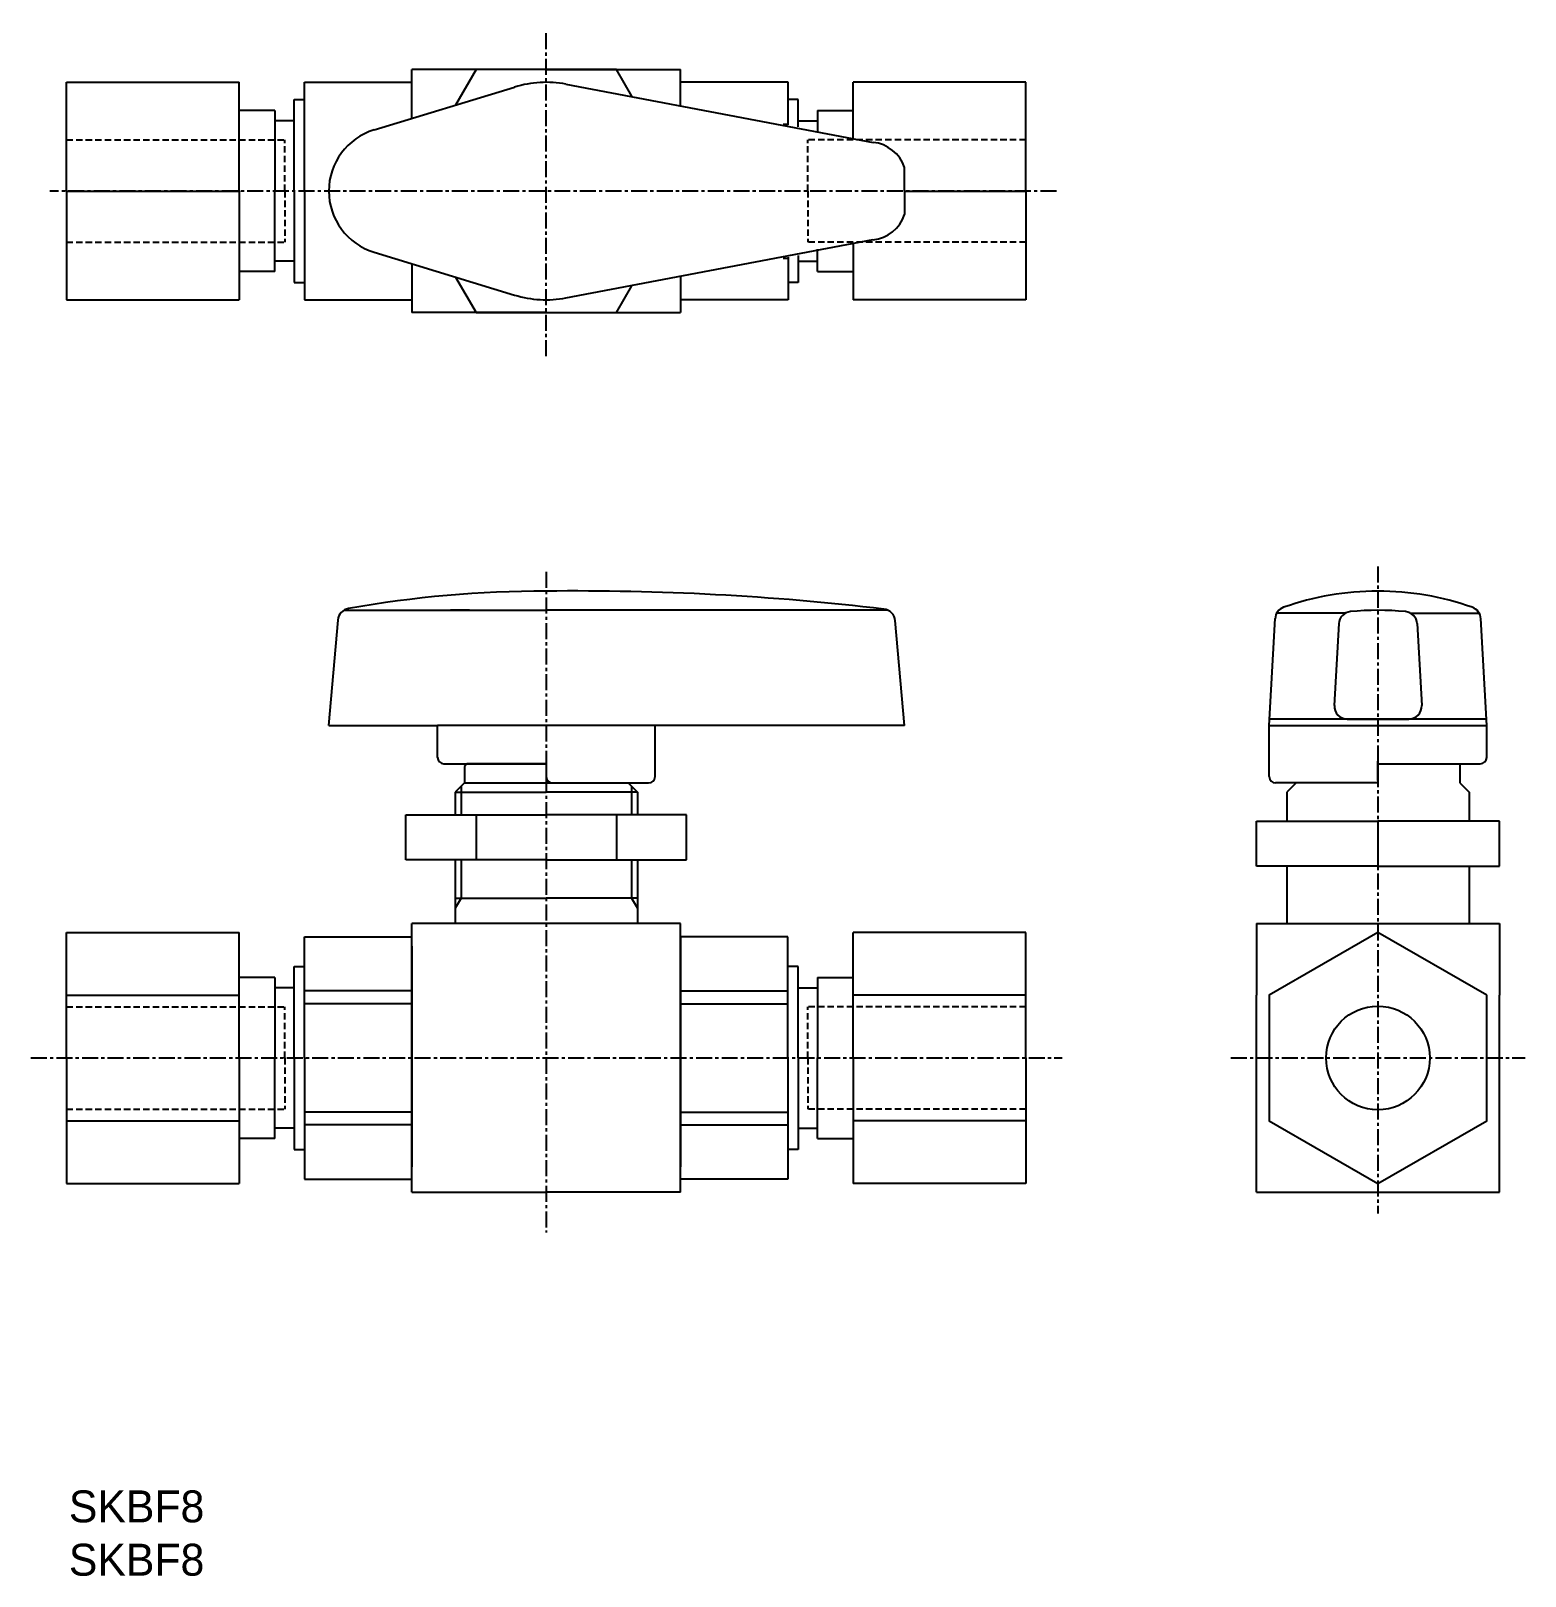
# Model space of a CAD drawing. Extents: x -393 to -276, y 167 to 287.
import ezdxf

# ---------------------------------------------------------------- set-up
doc = ezdxf.new("R2010")
doc.units = 0
doc.linetypes.add('CENTER', pattern=[2, 1.25, -0.25, 0.25, -0.25])
doc.linetypes.add('DASHED', pattern=[0.75, 0.5, -0.25])
doc.layers.get('0').update_dxf_attribs({"linetype": 'CONTINUOUS'})
doc.layers.add('CENTER', color=1, linetype='CENTER')

msp = doc.modelspace()

# ---------------------------------------------------------------- linework, layer by layer
at = {"color": 7, "linetype": 'CONTINUOUS'}
for p, q in [((-352.62, 284.32), (-363.12, 284.32)), ((-363.12, 280.5), (-363.12, 284.32)), ((-358.11, 284.32), (-359.71, 281.54)), ((-347.14, 284.32), (-358.11, 284.32)), ((-352.62, 284.32), (-342.12, 284.32)), ((-345.94, 282.23), (-347.14, 284.32)), ((-342.12, 281.53), (-342.12, 284.32)), ((-390.13, 274.82), (-390.13, 283.32)), ((-390.13, 283.32), (-376.63, 283.32)), ((-376.63, 274.82), (-376.63, 283.32)), ((-371.52, 274.82), (-371.52, 283.32)), ((-371.52, 283.32), (-363.12, 283.32)), ((-366.08, 279.6), (-355.1, 282.95)), ((-351.09, 283.18), (-327.06, 278.62)), ((-333.72, 283.32), (-342.12, 283.32)), ((-333.72, 279.99), (-333.72, 283.32)), ((-315.13, 283.32), (-328.62, 283.32)), ((-328.62, 278.91), (-328.62, 283.32)), ((-315.13, 274.82), (-315.13, 283.32)), ((-372.32, 274.82), (-372.32, 281.97)), ((-372.32, 281.97), (-371.52, 281.97)), ((-332.92, 281.97), (-333.72, 281.97)), ((-332.92, 279.84), (-332.92, 281.97)), ((-373.83, 281.11), (-376.63, 281.11)), ((-373.83, 281.11), (-373.83, 274.82)), ((-372.32, 280.31), (-373.83, 280.31)), ((-332.92, 280.31), (-331.43, 280.31)), ((-331.43, 281.11), (-328.62, 281.11)), ((-331.43, 281.11), (-331.43, 279.37)), ((-334.1, 280.06), (-333.72, 280.06)), ((-324.62, 274.82), (-324.62, 276.65)), ((-390.13, 274.82), (-376.63, 274.82)), ((-390.13, 274.82), (-390.13, 266.32)), ((-376.63, 274.82), (-376.63, 266.32)), ((-373.83, 268.53), (-373.83, 274.82)), ((-372.32, 274.82), (-372.32, 267.67)), ((-371.52, 274.82), (-371.52, 266.32)), ((-324.62, 274.82), (-315.13, 274.82)), ((-324.62, 274.82), (-324.62, 272.99)), ((-315.13, 274.82), (-315.13, 266.32)), ((-351.09, 266.46), (-327.06, 271.02)), ((-328.62, 270.73), (-328.62, 266.32)), ((-366.08, 270.04), (-355.1, 266.69)), ((-334.1, 269.58), (-333.72, 269.58)), ((-333.72, 269.65), (-333.72, 266.32)), ((-332.92, 269.79), (-332.92, 267.67)), ((-331.43, 268.53), (-331.43, 270.27)), ((-373.83, 268.53), (-376.63, 268.53)), ((-372.32, 269.33), (-373.83, 269.33)), ((-363.12, 269.13), (-363.12, 265.32)), ((-332.92, 269.33), (-331.43, 269.33)), ((-331.43, 268.53), (-328.62, 268.53)), ((-372.32, 267.67), (-371.52, 267.67)), ((-359.71, 268.09), (-358.11, 265.32)), ((-347.14, 265.32), (-345.94, 267.41)), ((-342.12, 268.11), (-342.12, 265.32)), ((-332.92, 267.67), (-333.72, 267.67)), ((-390.13, 266.32), (-376.63, 266.32)), ((-371.52, 266.32), (-363.12, 266.32)), ((-333.72, 266.32), (-342.12, 266.32)), ((-315.13, 266.32), (-328.62, 266.32)), ((-352.62, 265.32), (-363.12, 265.32)), ((-358.11, 265.32), (-347.14, 265.32)), ((-352.62, 265.32), (-342.12, 265.32)), ((-352.62, 265.32), (-347.72, 265.32)), ((-368.44, 242.04), (-352.62, 242.04)), ((-358.62, 242.04), (-360.12, 242.04)), ((-325.89, 242.04), (-352.62, 242.04)), ((-290.15, 241.81), (-295.52, 241.81)), ((-285.06, 241.81), (-279.69, 241.81)), ((-369.62, 233.04), (-368.9, 241.28)), ((-324.62, 233.04), (-325.34, 241.23)), ((-296.11, 233.04), (-295.64, 241.39)), ((-290.67, 241), (-291.02, 234.6)), ((-284.55, 241), (-284.19, 234.6)), ((-279.11, 233.04), (-279.57, 241.39)), ((-279.14, 233.54), (-296.08, 233.54)), ((-290.02, 233.54), (-285.19, 233.54)), ((-369.62, 233.04), (-361.12, 233.04)), ((-344.12, 233.04), (-361.12, 233.04)), ((-361.12, 230.54), (-361.12, 233.04)), ((-324.62, 233.04), (-344.12, 233.04)), ((-344.12, 229.04), (-344.12, 233.04)), ((-296.11, 233.04), (-279.11, 233.04)), ((-296.11, 229.04), (-296.11, 233.04)), ((-279.11, 230.54), (-279.11, 233.04)), ((-360.62, 230.04), (-352.62, 230.04)), ((-358.82, 230.04), (-359.02, 229.84)), ((-359.02, 229.84), (-359.02, 228.54)), ((-352.62, 230.04), (-358.82, 230.04)), ((-357.37, 230.04), (-358.82, 230.04)), ((-352.62, 230.04), (-352.62, 229.04)), ((-287.61, 228.74), (-287.61, 230.24)), ((-287.61, 230.24), (-287.61, 229.24)), ((-287.61, 230.04), (-279.61, 230.04)), ((-282.86, 230.04), (-281.21, 230.04)), ((-281.21, 230.04), (-281.21, 228.54)), ((-359.02, 228.54), (-359.75, 227.82)), ((-359.02, 228.54), (-346.22, 228.54)), ((-352.12, 228.54), (-344.62, 228.54)), ((-346.22, 228.54), (-345.5, 227.82)), ((-287.61, 228.54), (-295.61, 228.54)), ((-294.01, 228.54), (-294.73, 227.82)), ((-281.21, 228.54), (-280.48, 227.82)), ((-359.75, 227.82), (-352.62, 227.82)), ((-359.75, 227.82), (-359.75, 226.04)), ((-359.28, 228.28), (-359.28, 226.04)), ((-345.5, 227.82), (-352.62, 227.82)), ((-345.96, 228.28), (-345.96, 226.04)), ((-345.5, 227.82), (-345.5, 226.04)), ((-294.73, 227.82), (-294.73, 225.54)), ((-280.48, 227.82), (-280.48, 225.54)), ((-363.59, 222.54), (-363.59, 226.04)), ((-363.59, 226.04), (-352.62, 226.04)), ((-358.11, 226.04), (-358.11, 222.54)), ((-341.66, 226.04), (-352.62, 226.04)), ((-347.14, 226.04), (-347.14, 222.54)), ((-341.66, 222.54), (-341.66, 226.04)), ((-297.11, 222.04), (-297.11, 225.54)), ((-297.11, 225.54), (-287.61, 225.54)), ((-278.11, 225.54), (-287.61, 225.54)), ((-287.61, 225.54), (-287.61, 222.04)), ((-278.11, 222.04), (-278.11, 225.54)), ((-352.62, 222.54), (-363.59, 222.54)), ((-359.75, 222.54), (-359.75, 217.54)), ((-359.28, 222.54), (-359.28, 219.54)), ((-352.62, 222.54), (-341.66, 222.54)), ((-345.96, 222.54), (-345.96, 219.54)), ((-345.5, 222.54), (-345.5, 217.54)), ((-287.61, 222.04), (-297.11, 222.04)), ((-294.73, 222.04), (-294.73, 217.54)), ((-287.61, 222.04), (-278.11, 222.04)), ((-280.48, 222.04), (-280.48, 217.54)), ((-359.75, 219.54), (-352.62, 219.54)), ((-359.28, 219.54), (-359.75, 218.74)), ((-345.5, 219.54), (-352.62, 219.54)), ((-345.96, 219.54), (-345.5, 218.74)), ((-342.12, 217.54), (-363.12, 217.54)), ((-363.12, 196.54), (-363.12, 217.54)), ((-342.12, 196.54), (-342.12, 217.54)), ((-297.11, 217.54), (-278.11, 217.54)), ((-297.11, 217.54), (-297.11, 211.95)), ((-278.11, 217.54), (-278.11, 211.95)), ((-390.13, 216.86), (-376.63, 216.86)), ((-390.13, 207.04), (-390.13, 216.86)), ((-376.63, 207.04), (-376.63, 216.86)), ((-371.52, 216.52), (-363.12, 216.52)), ((-371.52, 207.04), (-371.52, 216.52)), ((-333.73, 216.52), (-342.12, 216.52)), ((-342.12, 216.52), (-342.12, 207.04)), ((-333.73, 207.04), (-333.73, 216.52)), ((-315.13, 216.86), (-328.62, 216.86)), ((-328.62, 207.04), (-328.62, 216.86)), ((-315.13, 207.04), (-315.13, 216.86)), ((-363.12, 215.79), (-363.12, 207.04)), ((-363.12, 215.79), (-363.12, 207.04)), ((-363.12, 207.04), (-363.12, 215.54)), ((-342.12, 215.79), (-342.12, 207.04)), ((-342.12, 207.04), (-342.12, 215.54)), ((-372.32, 207.04), (-372.32, 214.19)), ((-372.32, 214.19), (-371.52, 214.19)), ((-332.93, 214.19), (-333.73, 214.19)), ((-332.93, 207.04), (-332.93, 214.19)), ((-373.83, 213.33), (-376.63, 213.33)), ((-373.83, 213.33), (-373.83, 207.04)), ((-331.43, 213.33), (-331.43, 207.04)), ((-331.43, 213.33), (-328.62, 213.33)), ((-390.13, 211.95), (-376.63, 211.95)), ((-372.32, 212.53), (-373.83, 212.53)), ((-363.12, 212.28), (-371.52, 212.28)), ((-342.12, 212.28), (-333.73, 212.28)), ((-332.93, 212.53), (-331.43, 212.53)), ((-315.13, 211.95), (-328.62, 211.95)), ((-297.11, 196.54), (-297.11, 211.95)), ((-278.11, 196.54), (-278.11, 211.95)), ((-363.12, 211.28), (-371.52, 211.28)), ((-342.12, 211.28), (-333.73, 211.28)), ((-390.13, 207.04), (-390.13, 197.23)), ((-376.63, 207.04), (-376.63, 197.23)), ((-373.83, 200.75), (-373.83, 207.04)), ((-372.32, 207.04), (-372.32, 199.89)), ((-371.52, 207.04), (-371.52, 197.56)), ((-363.12, 198.29), (-363.12, 207.04)), ((-363.12, 207.04), (-363.12, 198.54)), ((-363.12, 198.29), (-363.12, 207.04)), ((-342.12, 198.29), (-342.12, 207.04)), ((-342.12, 207.04), (-342.12, 198.54)), ((-342.12, 197.56), (-342.12, 207.04)), ((-333.73, 207.04), (-333.73, 197.56)), ((-332.93, 207.04), (-332.93, 199.89)), ((-331.43, 200.75), (-331.43, 207.04)), ((-328.62, 207.04), (-328.62, 197.23)), ((-315.13, 207.04), (-315.13, 197.23)), ((-390.13, 202.13), (-376.63, 202.13)), ((-363.12, 202.8), (-371.52, 202.8)), ((-363.12, 201.8), (-371.52, 201.8)), ((-342.12, 202.8), (-333.73, 202.8)), ((-342.12, 201.8), (-333.73, 201.8)), ((-315.13, 202.13), (-328.62, 202.13)), ((-373.83, 200.75), (-376.63, 200.75)), ((-372.32, 201.55), (-373.83, 201.55)), ((-332.93, 201.55), (-331.43, 201.55)), ((-331.43, 200.75), (-328.62, 200.75)), ((-372.32, 199.89), (-371.52, 199.89)), ((-332.93, 199.89), (-333.73, 199.89)), ((-390.13, 197.23), (-376.63, 197.23)), ((-371.52, 197.56), (-363.12, 197.56)), ((-333.73, 197.56), (-342.12, 197.56)), ((-315.13, 197.23), (-328.62, 197.23)), ((-363.12, 196.54), (-352.62, 196.54)), ((-342.12, 196.54), (-352.62, 196.54)), ((-297.11, 196.54), (-278.11, 196.54))]:
    msp.add_line(p, q, dxfattribs=at)
at = {"color": 3, "linetype": 'DASHED'}
for p, q in [((-390.13, 278.82), (-373.07, 278.82)), ((-373.07, 274.82), (-373.07, 278.82)), ((-332.18, 274.82), (-332.18, 278.82)), ((-315.13, 278.82), (-332.18, 278.82)), ((-373.07, 274.82), (-373.07, 270.82)), ((-332.18, 274.82), (-332.18, 270.82)), ((-390.13, 270.82), (-373.07, 270.82)), ((-315.13, 270.82), (-332.18, 270.82)), ((-390.13, 211.04), (-373.07, 211.04)), ((-373.07, 207.04), (-373.07, 211.04)), ((-315.13, 211.04), (-332.18, 211.04)), ((-332.18, 207.04), (-332.18, 211.04)), ((-373.07, 207.04), (-373.07, 203.04)), ((-332.18, 207.04), (-332.18, 203.04)), ((-390.13, 203.04), (-373.07, 203.04)), ((-315.13, 203.04), (-332.18, 203.04))]:
    msp.add_line(p, q, dxfattribs=at)
at = {"color": 7, "linetype": 'CONTINUOUS'}
msp.add_lwpolyline([(-279.11, 211.95), (-287.61, 216.86), (-296.11, 211.95), (-296.11, 202.13), (-287.61, 197.23), (-279.11, 202.13)], close=True, dxfattribs=at)
msp.add_circle((-287.61, 207.04), 4.05, dxfattribs=at)
for centre, radius, start, end in [((-352.62, 274.82), 8.5, 79.5937, 106.9578), ((-364.62, 274.82), 5, 106.9578, 180), ((-327.36, 275.76), 2.88, 18.166, 84.0659), ((-364.62, 274.82), 5, 180, 253.0422), ((-327.36, 273.88), 2.88, 275.9341, 341.834), ((-352.62, 274.82), 8.5, 253.0422, 280.4063), ((-352.62, 155.17), 88.37, 90, 100.0745), ((-350.31, 38.01), 205.54, 83.2705, 90.6463), ((-287.61, 221.46), 22.08, 90, 109.5003), ((-287.61, 221.46), 22.08, 70.4997, 90), ((-367.91, 241.19), 1, 100.0745, 175), ((-326.34, 241.14), 1, 5, 83.2705), ((-294.65, 241.33), 1, 109.5003, 176.8202), ((-289.67, 240.94), 1, 95.6061, 176.8202), ((-287.61, 219.96), 22.08, 84.3939, 95.6061), ((-285.55, 240.94), 1, 3.1798, 84.3939), ((-280.57, 241.33), 1, 3.1798, 70.4997), ((-290.02, 234.54), 1, 176.8202, 270), ((-285.19, 234.54), 1, 270, 3.1798), ((-360.62, 230.54), 0.5, 180, 270), ((-279.61, 230.54), 0.5, 270, 0), ((-352.12, 229.04), 0.5, 180, 270), ((-344.62, 229.04), 0.5, 270, 0), ((-295.61, 229.04), 0.5, 180, 270)]:
    msp.add_arc(centre, radius, start, end, dxfattribs=at)
at = {"layer": 'CENTER', "color": 1, "linetype": 'CENTER'}
for p, q in [((-352.62, 261.9), (-352.62, 287.34)), ((-312.74, 274.82), (-391.44, 274.82)), ((-287.61, 245.47), (-287.61, 194.87)), ((-352.62, 245.04), (-352.62, 193.39)), ((-392.91, 207.04), (-312.29, 207.04)), ((-299.11, 207.04), (-276.11, 207.04))]:
    msp.add_line(p, q, dxfattribs=at)

# ---------------------------------------------------------------- texts
at = {"color": 7, "linetype": 'CONTINUOUS'}
for p in [(-389.94, 170.73), (-389.94, 166.56)]:
    msp.add_text('SKBF8', height=2.5, dxfattribs=at).set_placement(p)

doc.saveas('drawing.dxf')
